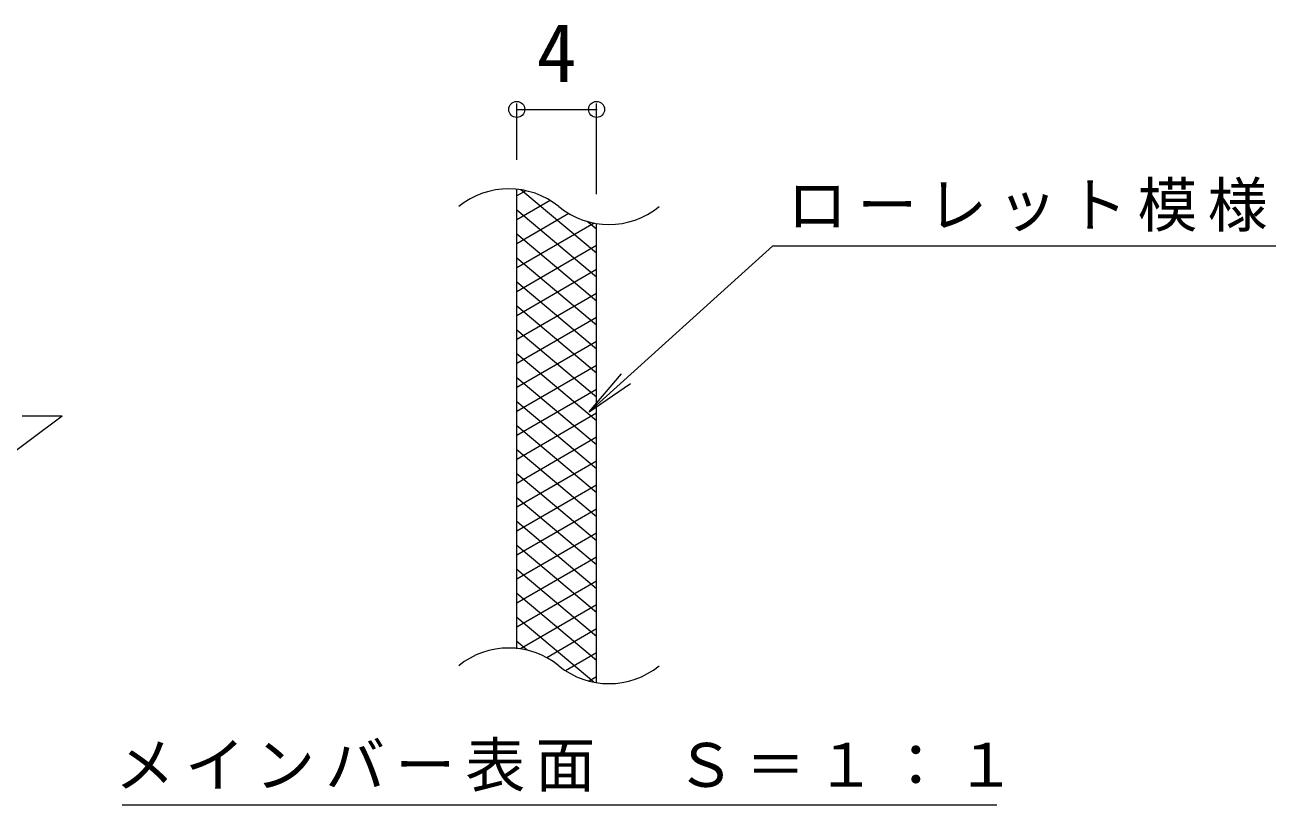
# Model space of a CAD drawing. Units: millimetres, scale not verified. Extents: x -1577 to 1634, y -1375 to 1110.
# Drawn here: x 562 to 1189, y 643 to 1034 of the extents above; entities that cross this region are included whole.
import ezdxf
from ezdxf.enums import TextEntityAlignment as Align

# ---------------------------------------------------------------- set-up
doc = ezdxf.new("R2010")
doc.units = ezdxf.units.MM
doc.header["$LTSCALE"] = 10
doc.header["$PDMODE"] = 32
doc.header["$PDSIZE"] = 8
for name, color, linetype, lineweight in [('C-2', 3, 'Continuous', 9), ('C-4', 7, 'Continuous', 9), ('C-5', 7, 'Continuous', 9), ('C-9', 6, 'Continuous', 9)]:
    doc.layers.add(name, color=color, linetype=linetype, lineweight=lineweight)
doc.styles.add('ＭＳ ゴシック', font='')
doc.styles.get('ＭＳ ゴシック').set_extended_font_data('MS Gothic')

msp = doc.modelspace()

# ---------------------------------------------------------------- linework, layer by layer
at = {"layer": 'C-2'}
for p, q in [((808.55, 721.41), (808.55, 951.41)), ((848.54, 704.2), (848.54, 934.2)), ((540.92, 808.24), (580.92, 838.24)), ((560.92, 838.24), (580.92, 838.24))]:
    msp.add_line(p, q, dxfattribs=at)
for centre, start, end in [((804.58, 912.16), 50.82628, 129.17371), ((854.75, 973.73), 230.82628, 309.17371), ((804.58, 682.16), 50.82628, 129.17371), ((854.75, 743.73), 230.82628, 309.17371)]:
    msp.add_arc(centre, 39.71, start, end, dxfattribs=at)
at = {"layer": 'C-4'}
for p, q in [((808.55, 966.41), (808.55, 994.64)), ((808.55, 991.64), (848.54, 991.64)), ((848.54, 949.2), (848.54, 994.64))]:
    msp.add_line(p, q, dxfattribs=at)
for p in [(808.55, 991.64), (848.54, 991.64)]:
    msp.add_point(p, dxfattribs=at)
at = {"layer": 'C-5'}
for p, q in [((936.86, 923.31), (1188.72, 923.31)), ((844.89, 840.18), (865.46, 854.38)), ((610.92, 643.24), (1048.95, 643.24))]:
    msp.add_line(p, q, dxfattribs=at)
msp.add_lwpolyline([(936.86, 923.31), (844.89, 840.18), (861.09, 859.22)], dxfattribs=at)
at = {"layer": 'C-9'}
for p, q in [((813.08, 950.95), (808.55, 948.34)), ((825.32, 946.02), (808.55, 936.34)), ((848.54, 919.59), (810.63, 951.41)), ((848.54, 907.59), (808.55, 941.16)), ((834.71, 939.44), (808.55, 924.34)), ((847.32, 934.72), (808.55, 912.34)), ((848.54, 931.59), (843.83, 935.55)), ((848.54, 895.59), (808.55, 929.16)), ((848.54, 923.43), (808.55, 900.34)), ((848.54, 883.59), (808.55, 917.16)), ((848.54, 911.43), (808.55, 888.34)), ((848.54, 871.59), (808.55, 905.16)), ((848.54, 899.43), (808.55, 876.34)), ((848.54, 859.59), (808.55, 893.16)), ((848.54, 887.43), (808.55, 864.33)), ((848.54, 847.59), (808.55, 881.16)), ((848.54, 875.43), (808.55, 852.34)), ((848.54, 835.59), (808.55, 869.16)), ((848.54, 863.43), (808.55, 840.34)), ((848.54, 823.59), (808.55, 857.16)), ((848.54, 851.43), (808.55, 828.34)), ((848.54, 811.59), (808.55, 845.16)), ((848.54, 839.43), (808.55, 816.33)), ((848.54, 799.59), (808.55, 833.16)), ((848.54, 827.43), (808.55, 804.34)), ((848.54, 787.59), (808.55, 821.16)), ((848.54, 815.43), (808.55, 792.34)), ((848.54, 775.59), (808.55, 809.16)), ((848.54, 803.43), (808.55, 780.34)), ((848.54, 763.59), (808.55, 797.16)), ((848.54, 791.43), (808.55, 768.33)), ((848.54, 751.59), (808.55, 785.16)), ((848.54, 779.43), (808.55, 756.34)), ((848.54, 739.59), (808.55, 773.16)), ((848.54, 767.43), (808.55, 744.34)), ((848.54, 727.59), (808.55, 761.16)), ((848.54, 755.43), (808.55, 732.34)), ((848.54, 715.59), (808.55, 749.16)), ((848.54, 743.43), (810.45, 721.44)), ((847.17, 704.75), (808.55, 737.16)), ((848.54, 731.43), (823.59, 717.02)), ((813.74, 720.8), (808.55, 725.16)), ((848.54, 719.43), (833.04, 710.48)), ((848.54, 707.43), (844.82, 705.28))]:
    msp.add_line(p, q, dxfattribs=at)

# ---------------------------------------------------------------- texts
at = {"layer": 'C-4', "color": 2, "style": 'ＭＳ ゴシック'}
msp.add_text('4', height=29.33, dxfattribs=at).set_placement((818.54, 996.64), align=Align.BOTTOM_LEFT)
at = {"layer": 'C-5', "char_height": 21.99, "attachment_point": 7, "style": 'ＭＳ ゴシック'}
for s, insert in [('\\T1.17;ローレット模様', (943.94, 930.39)), ('\\T1.17;メインバー表面\u3000Ｓ＝１：１', (607.36, 649.94))]:
    msp.add_mtext(s, dxfattribs=dict(at, insert=insert))

doc.saveas('drawing.dxf')
